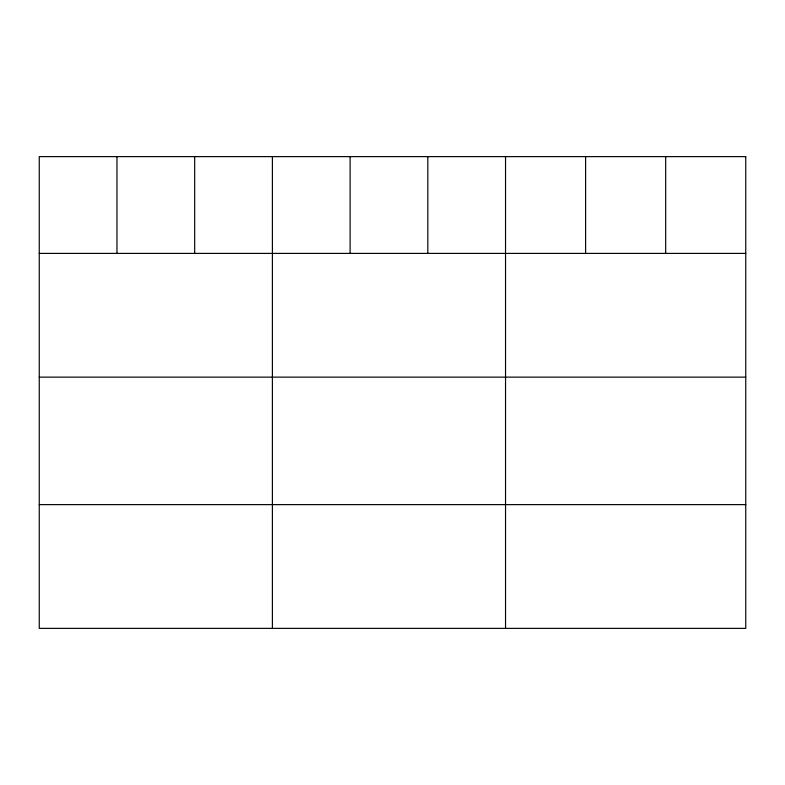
<?xml version="1.0" encoding="UTF-8"?>
<svg xmlns="http://www.w3.org/2000/svg" width="785" height="785" viewBox="0 0 785 785"><rect width="100%" height="100%" fill="white"/><g stroke="black" fill="none" stroke-linecap="round" stroke-linejoin="round"><path stroke-width="1.18" d="M39.25 253.398L745.75 253.398M39.25 377.134L745.75 377.134M39.25 504.627L745.75 504.627M665.68 156.627L665.68 253.398M585.61 156.627L585.61 253.398M505.54 156.627L505.54 628.373M427.825 156.627L427.825 253.398M350.11 156.627L350.11 253.398M272.395 156.627L272.395 628.373M194.68 156.627L194.68 253.398M116.965 156.627L116.965 253.398M745.75 156.627L39.25 156.627L39.25 628.373L745.75 628.373L745.75 156.627"/></g></svg>
